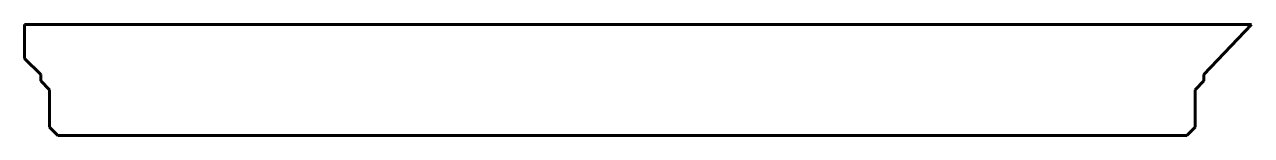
# Model space of a CAD drawing. Header units: millimetres. Extents: x -997 to 1108, y -62 to 128.
import ezdxf

# ---------------------------------------------------------------- set-up
doc = ezdxf.new("R2010")
doc.units = ezdxf.units.MM
for name, pattern in [('K5LT32808', [0]), ('K5LT32809', [0]), ('K5LT32810', [0])]:
    doc.linetypes.add(name, pattern=pattern)
doc.layers.add('Системный слой', color=7, linetype='Continuous')

msp = doc.modelspace()

# ---------------------------------------------------------------- linework, layer by layer
at = {"layer": 'Системный слой', "color": 3, "linetype": 'K5LT32808', "lineweight": 60, "true_color": 0x00ff00}
for p, q in [((-996.9, 128.3), (1107.9, 128.3)), ((-939.9, -61.7), (997.1, -61.7))]:
    msp.add_line(p, q, dxfattribs=at)
at = {"layer": 'Системный слой', "color": 18, "linetype": 'K5LT32810', "lineweight": 60, "true_color": 0x000000}
for p, q in [((-996.8, 70.4), (-996.9, 128.3)), ((-968.9, 42.6), (-996.8, 70.4)), ((-968.9, 31.6), (-968.9, 42.6)), ((-953.9, 16.6), (-968.9, 31.6)), ((-953.9, -47.7), (-953.9, 16.6)), ((-939.9, -61.7), (-953.9, -47.7))]:
    msp.add_line(p, q, dxfattribs=at)
at = {"layer": 'Системный слой', "color": 5, "linetype": 'K5LT32809', "lineweight": 60, "true_color": 0x0000ff}
for p, q in [((1107.9, 128.3), (1026.1, 42.6)), ((1026.1, 42.6), (1026.1, 31.6)), ((1026.1, 31.6), (1011.1, 16.6)), ((1011.1, 16.6), (1011.1, -47.7)), ((1011.1, -47.7), (997.1, -61.7))]:
    msp.add_line(p, q, dxfattribs=at)

doc.saveas('drawing.dxf')
